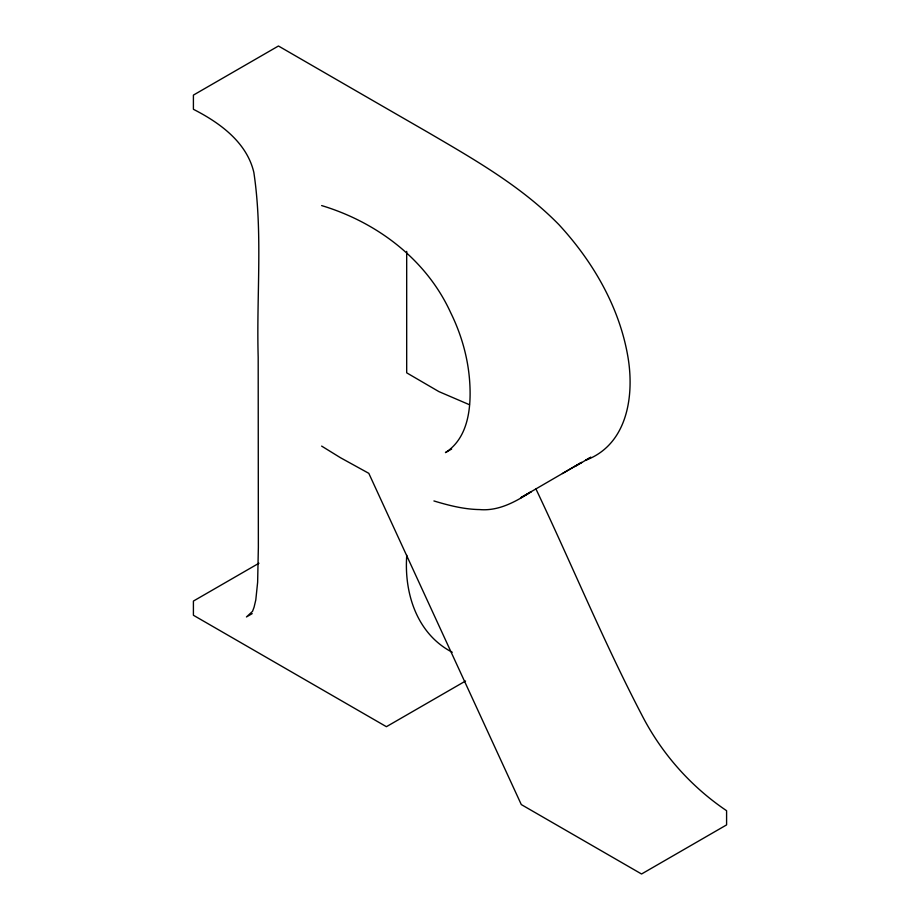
<?xml version="1.0" encoding="UTF-8"?>
<svg xmlns="http://www.w3.org/2000/svg" width="920" height="920" viewBox="0 0 920 920"><rect width="100%" height="100%" fill="white"/><g stroke="black" fill="none" stroke-linecap="round" stroke-linejoin="round"><path stroke-width="1.38" d="M562.442 473.547L581.578 462.392L520.582 497.835L531.197 491.728C515.752 501.687 498.755 511.244 479.653 509.576C464.048 509.346 448.776 505.436 433.918 500.951M574.931 466.52L590.858 457.228L585.545 460.287C628.095 444.509 634.708 394.427 627.658 355.373C618.93 306.118 592.549 261.061 558.889 224.618C521.226 186.15 473.915 159.252 427.823 132.273C378.005 103.569 328.221 74.784 278.45 46L193.407 95.105L193.407 109.296C219.535 122.613 246.767 142.151 253.839 172.373C262.982 233.45 256.37 295.665 258.186 357.224L258.359 547.342L257.635 582.245L255.794 599.932L254.081 607.188L252.517 611.363L246.445 616.952L252.195 613.629M451.651 449.029L445.452 452.594C468.544 437.828 471.373 407.019 469.717 382.179C468.13 357.995 461.345 334.305 450.639 312.604C426.362 259.417 376.809 222.191 321.643 205.574M258.945 563.235L193.407 601.07L193.407 615.261L386.411 726.696L465.554 681.007M469.476 404.731L438.909 391.609L406.686 372.83L406.686 251.378M321.632 446.096L340.492 457.734L368.805 473.328L521.295 804.574L641.55 874L726.593 824.895L726.593 810.704C690.575 786.416 661.216 753.066 641.505 714.369C603.175 640.792 571.55 563.925 535.969 489.026M452.249 652.257C416.714 633.857 403.96 592.894 406.766 555.266"/></g></svg>
